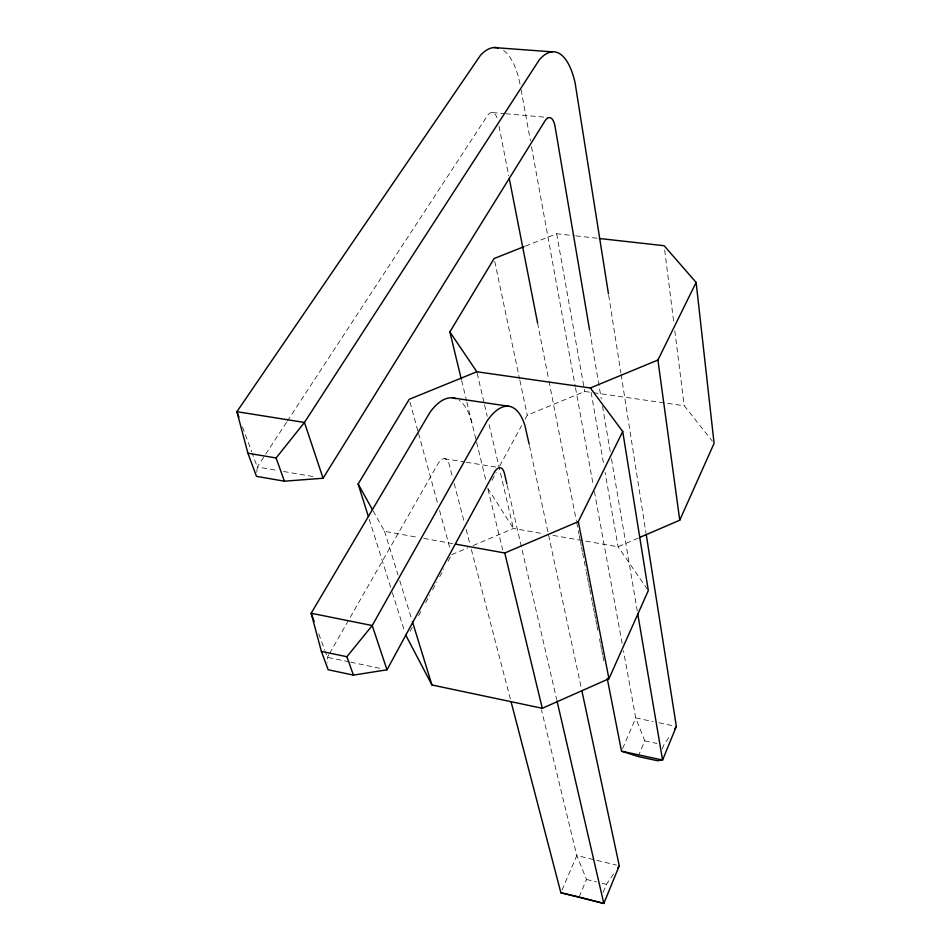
<?xml version="1.0" encoding="UTF-8"?>
<svg xmlns="http://www.w3.org/2000/svg" width="951" height="951" viewBox="0 0 951 951"><rect width="100%" height="100%" fill="white"/><g stroke="black" fill="none" stroke-linecap="round" stroke-linejoin="round"><path stroke-width="0.71" stroke-dasharray="4.75 3.57" d="M256.818 472.338L257.281 467L252.193 453.163M603.077 892.49L606.429 884.347L613.657 873.886M662.217 748.877L663.846 744.93L670.098 735.682M579.135 897.007L586.505 879.461L576.805 855.555L541.488 709.862M638.18 756.544L644.778 740.865L635.732 717.934L623.464 650.734M562.017 890.1L576.805 855.555L616.438 865.077M622.632 748.52L635.732 717.934L653.147 721.571M410.107 631.321L412.223 627.422M418.559 615.737L421.376 610.53M425.596 602.744L429.828 594.946M432.646 589.751L436.866 581.953M439.683 576.758L443.915 568.96M448.135 561.173L450.952 555.966M491.964 480.314L496.196 472.504M499.727 465.99L521.6 425.632M525.13 419.129L527.246 415.218L584.71 391.455L592.033 392.501M328.856 654.704L327.382 657.284L327.738 662.811M329.593 653.42L437.769 464.124A19.9 8.107 -80.8 0 1 449.276 464.801L452.652 477.723M286.524 422.351L257.281 467L277.751 470.495M287.333 421.115L487.138 116.07A20.898 8.19 -85.5 0 1 497.028 117.734M638.18 538.111L618.067 546.766L549.737 534.831M451.654 554.671L467.761 547.835M473.123 545.565L513.385 528.483L543.924 533.82M525.392 246.119L556.656 233.72L574.321 235.693M492.499 112.587L504.28 113.621M505.754 113.751L548.454 117.484M575.795 235.848L597.882 238.321M593.495 392.715L684.221 405.756L712.287 441.05M444.39 458.691L464.884 462.02M466.347 462.257L497.088 467.25M283.6 471.494L314.294 476.748M373.137 510.865L384.561 531.336L417.869 537.339M423.67 538.385L452.628 543.603M658.948 722.784L673.451 725.827M349.195 661.86L327.382 657.284L325.349 651.78M350.646 662.169L381.185 668.577M644.778 740.865L657.034 743.48M586.505 879.461L596.467 881.91M602.161 883.301L606.429 884.347M647.476 589.37L618.067 546.766L605.098 472.469M487.732 488.125L513.385 528.483L488.564 422.089M242.505 426.892L251.682 451.784M318.763 633.889L324.85 650.401M369.238 519.282L391.919 591.249M392.359 592.663L404.805 632.177M384.561 531.336L398.041 575.034M399.777 580.669L411.51 618.721M471.886 422.826L470.174 417.037A81.025 33.035 -80.8 0 0 459.155 400.407M410 402.154L418.167 432.087M418.559 433.513L437.638 503.352M439.588 510.485L450.096 548.965M454.15 483.477L464.635 523.68M466.133 529.422L469.877 543.794M471.375 549.535L510.699 700.316M461.675 380.65L466.537 400.704M466.882 402.142L476.261 440.836M476.606 442.263L486.341 482.395M487.97 489.171L502.663 549.761M477.164 373.196L484.214 403.39M484.546 404.829L487.233 416.336M507.216 485.414L556.692 699.496M519.983 83.95L518.735 78.255A85.103 33.368 -85.5 0 0 502.532 49.761M529.493 445.698L581.192 687.597M494.734 261.43L519.579 378.95M519.888 380.4L527.246 415.218M499.013 126.186L508.726 175.721M537.553 322.865L548.691 379.675M548.977 381.137L576.389 520.993M576.675 522.456L578.957 534.105M579.242 535.568L580.098 539.93M580.383 541.392L581.239 545.755M581.525 547.217L582.381 551.592M582.666 553.042L586.089 570.529M586.375 571.979L587.231 576.354M587.516 577.816L588.384 582.178M588.669 583.641L589.525 588.003M589.81 589.465L592.093 601.115M592.378 602.577L593.234 606.952M593.519 608.402L594.375 612.777M594.66 614.227L595.516 618.602M595.801 620.064L596.657 624.427M596.943 625.889L597.799 630.263M599.51 639.001L600.366 643.375M600.652 644.826L601.507 649.2M601.793 650.65L602.649 655.025M602.934 656.475L603.79 660.85M521.1 89.763L530.432 140.891M531.49 146.727L575.212 386.32M575.486 387.77L593.341 485.652M594.411 491.501L622.406 644.885M556.656 233.72L584.71 391.455M591.118 392.347L603.826 465.194M589.87 331.626L601.282 398.897M602.518 406.208L610.209 451.535M611.457 458.846L637.265 610.922M608.688 295.262L620.884 372.994M621.11 374.456L645.967 532.845M664.69 250.125L673.902 323.53M674.818 330.877L684.221 405.756"/><path stroke-width="1.43" d="M581.81 690.485L619.267 865.755L603.826 903.45L560.876 892.763L511.067 701.755M646.205 534.307L676.351 726.433L662.574 760.075L657.343 760.705L638.18 756.544L621.502 751.171L607.225 678.336M405.697 634.995L431.932 684.97L542.296 708.293L608.937 678.752L648.32 590.583L622.715 431.504L590.357 387.972L476.831 371.758L409.215 399.301L358.135 484.011L368.358 516.464M639.524 537.529L679.751 520.209L714.094 443.332L696.132 282.435L664.131 245.715L599.344 238.487M608.937 678.752L578.315 521.647L622.715 431.504M679.751 520.209L657.914 360.037L696.132 282.435M455.826 398.671A81.025 33.035 -80.8 0 0 430.114 412.116L311.167 613.252L321.379 651.387L328.178 669.742L353.427 675.115L386.998 669.801L493.712 473.277A20.137 7.62 -80.6 0 1 504.541 473.836L506.883 483.964M461.318 379.211L449.859 331.923L494.116 258.529L524.025 246.666M498.3 47.919A85.103 33.368 -85.5 0 0 480.398 55.396L236.906 411.688L247.902 453.223L256.485 476.356L284.385 481.182L323.067 478.246L544.828 121.169A21.16 7.703 -85 0 1 555.122 126.911L589.62 330.163M674.794 728.739L676.351 726.433M617.663 868.085L619.267 865.755M284.385 481.182L276.111 457.978L304.451 422.458L539.276 59.854A86.137 31.395 -85 0 1 575.082 82.749L608.45 293.8M353.427 675.115L346.889 656.725L372.221 625.532L487.174 420.841A81.988 31.062 -80.6 0 1 524.869 425.382L529.184 444.248M455.529 544.127L504.767 552.995L578.315 521.647M590.357 387.972L657.914 360.037M493.902 47.55L552.103 51.841M453.021 397.958L508.951 406.291M247.902 453.223L276.111 457.978M321.379 651.387L346.889 656.725M621.502 751.171L662.574 760.075L637.752 613.847M560.876 892.763L579.135 897.007M580.574 897.364L603.826 903.45L557.024 700.935M449.859 331.923L476.831 371.758M358.135 484.011L372.423 509.593M238.939 417.216L236.906 411.688L304.451 422.458L323.067 478.246M314.199 621.502L311.167 613.252L372.221 625.532L386.998 669.801M412.377 621.55L431.932 684.97M504.767 552.995L542.296 708.293M509.296 178.633L537.553 322.865"/></g></svg>
